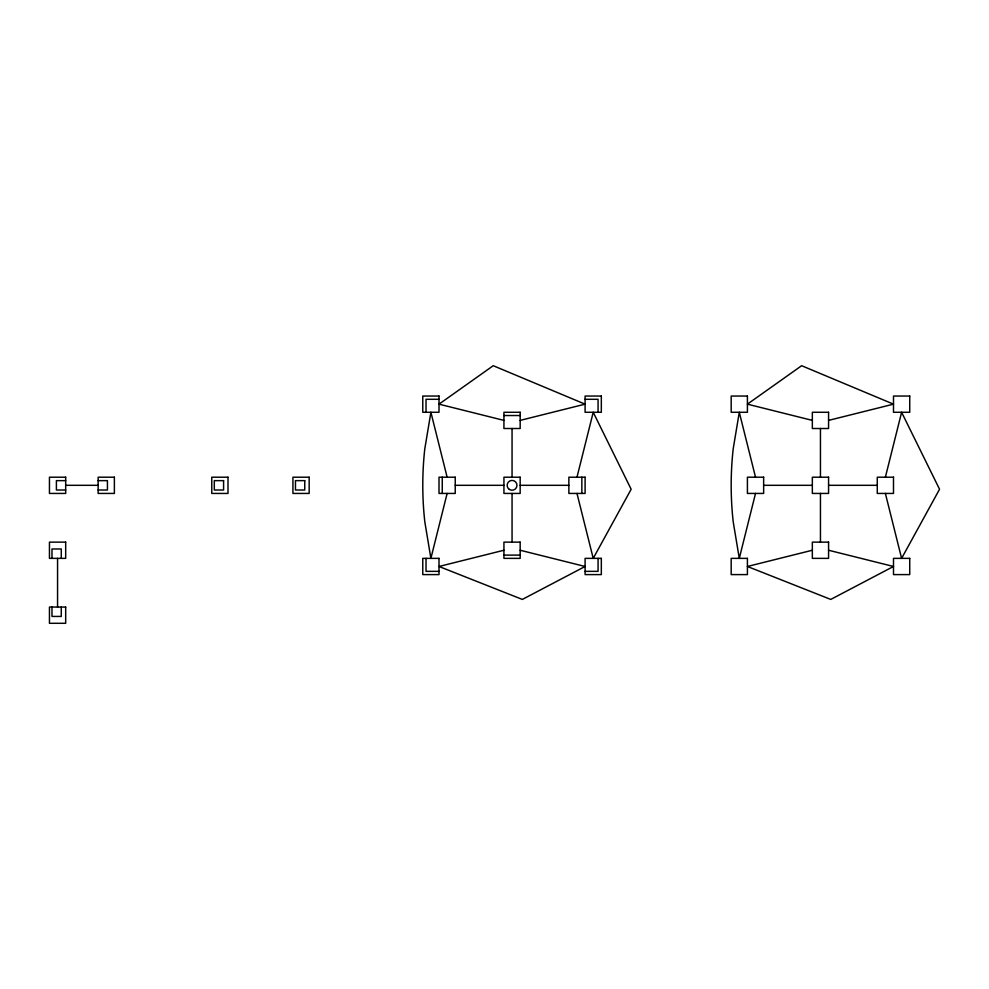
<?xml version="1.0" encoding="UTF-8"?>
<svg xmlns="http://www.w3.org/2000/svg" width="989" height="989" viewBox="0 0 989 989"><rect width="100%" height="100%" fill="white"/><g stroke="black" fill="none" stroke-linecap="round" stroke-linejoin="round"><path stroke-width="1.48" d="M447.127 493.437L430.895 558.365L424.813 521.846A330.277 330.277 0 0 1 424.8 448.796L430.895 412.277L447.127 477.205M576.983 477.205L593.215 412.277L631.155 489.258L593.215 558.365L576.983 493.437M755.522 493.437L739.29 558.365L733.208 521.846A330.277 330.277 0 0 1 733.208 448.796L739.29 412.277L755.522 477.205M885.378 477.205L901.609 412.277L939.55 489.258L901.609 558.365L885.378 493.437M520.165 420.387L585.092 404.155L493.239 365.707L439.005 404.155L503.933 420.387M828.572 420.387L893.5 404.155L801.634 365.707L747.412 404.155L812.34 420.387M503.933 550.243L439.005 566.474L522.34 599.421L585.092 566.474L520.165 550.243M812.34 550.243L747.412 566.474L830.748 599.421L893.5 566.474L828.572 550.243M439.005 399.296L426.024 399.296L426.024 412.277M585.092 399.296L598.073 399.296L598.073 412.277M503.933 415.528L520.165 415.528M65.682 480.642L56.398 480.642L56.398 490.012L65.682 490.012M98.146 480.642L107.43 480.642L107.43 490.012L98.146 490.012M65.682 485.315L98.146 485.315M455.237 485.315L503.933 485.315M520.165 485.315L568.86 485.315M763.644 485.315L812.34 485.315M828.572 485.315L877.268 485.315M503.933 555.113L520.165 555.113M439.005 571.345L426.024 571.345L426.024 558.365M585.092 571.345L598.073 571.345L598.073 558.365M820.45 428.509L820.45 477.205M820.45 493.437L820.45 542.133M581.853 477.205L581.853 493.437M512.055 428.509L512.055 477.205M512.055 493.437L512.055 542.133M442.256 477.205L442.256 493.437M61.269 558.365L61.269 548.982L51.984 548.982L51.984 558.365M61.269 607.061L61.269 616.431L51.984 616.431L51.984 607.061M57.56 558.365L57.56 607.061M439.005 396.045L422.773 396.045L422.773 412.277L439.005 412.277L439.005 396.045M601.324 396.045L585.092 396.045L585.092 412.277L601.324 412.277L601.324 396.045M747.412 396.045L731.18 396.045L731.18 412.277L747.412 412.277L747.412 396.045M909.732 396.045L893.5 396.045L893.5 412.277L909.732 412.277L909.732 396.045M520.165 412.277L503.933 412.277L503.933 428.509L520.165 428.509L520.165 412.277M828.572 412.277L812.34 412.277L812.34 428.509L828.572 428.509L828.572 412.277M65.682 477.205L49.45 477.205L49.45 493.437L65.682 493.437L65.682 477.205M114.378 477.205L98.146 477.205L98.146 493.437L114.378 493.437L114.378 477.205M228.002 477.205L211.77 477.205L211.77 493.437L228.002 493.437L228.002 477.205M309.161 477.205L292.929 477.205L292.929 493.437L309.161 493.437L309.161 477.205M455.237 477.205L439.005 477.205L439.005 493.437L455.237 493.437L455.237 477.205M520.165 477.205L503.933 477.205L503.933 493.437L520.165 493.437L520.165 477.205M585.092 477.205L568.86 477.205L568.86 493.437L585.092 493.437L585.092 477.205M763.644 477.205L747.412 477.205L747.412 493.437L763.644 493.437L763.644 477.205M828.572 477.205L812.34 477.205L812.34 493.437L828.572 493.437L828.572 477.205M893.5 477.205L877.268 477.205L877.268 493.437L893.5 493.437L893.5 477.205M223.588 480.642L214.304 480.642L214.304 490.012L223.588 490.012L223.588 480.642M304.748 480.642L295.464 480.642L295.464 490.012L304.748 490.012L304.748 480.642M65.682 542.133L49.45 542.133L49.45 558.365L65.682 558.365L65.682 542.133M520.165 542.133L503.933 542.133L503.933 558.365L520.165 558.365L520.165 542.133M828.572 542.133L812.34 542.133L812.34 558.365L828.572 558.365L828.572 542.133M439.005 558.365L422.773 558.365L422.773 574.597L439.005 574.597L439.005 558.365M601.324 558.365L585.092 558.365L585.092 574.597L601.324 574.597L601.324 558.365M747.412 558.365L731.18 558.365L731.18 574.597L747.412 574.597L747.412 558.365M909.732 558.365L893.5 558.365L893.5 574.597L909.732 574.597L909.732 558.365M65.682 607.061L49.45 607.061L49.45 623.293L65.682 623.293L65.682 607.061M509.372 489.431A4.908 4.908 0 0 0 516.963 485.587A4.908 4.908 0 0 0 509.829 480.938A4.908 4.908 0 0 0 509.372 489.431"/></g></svg>
